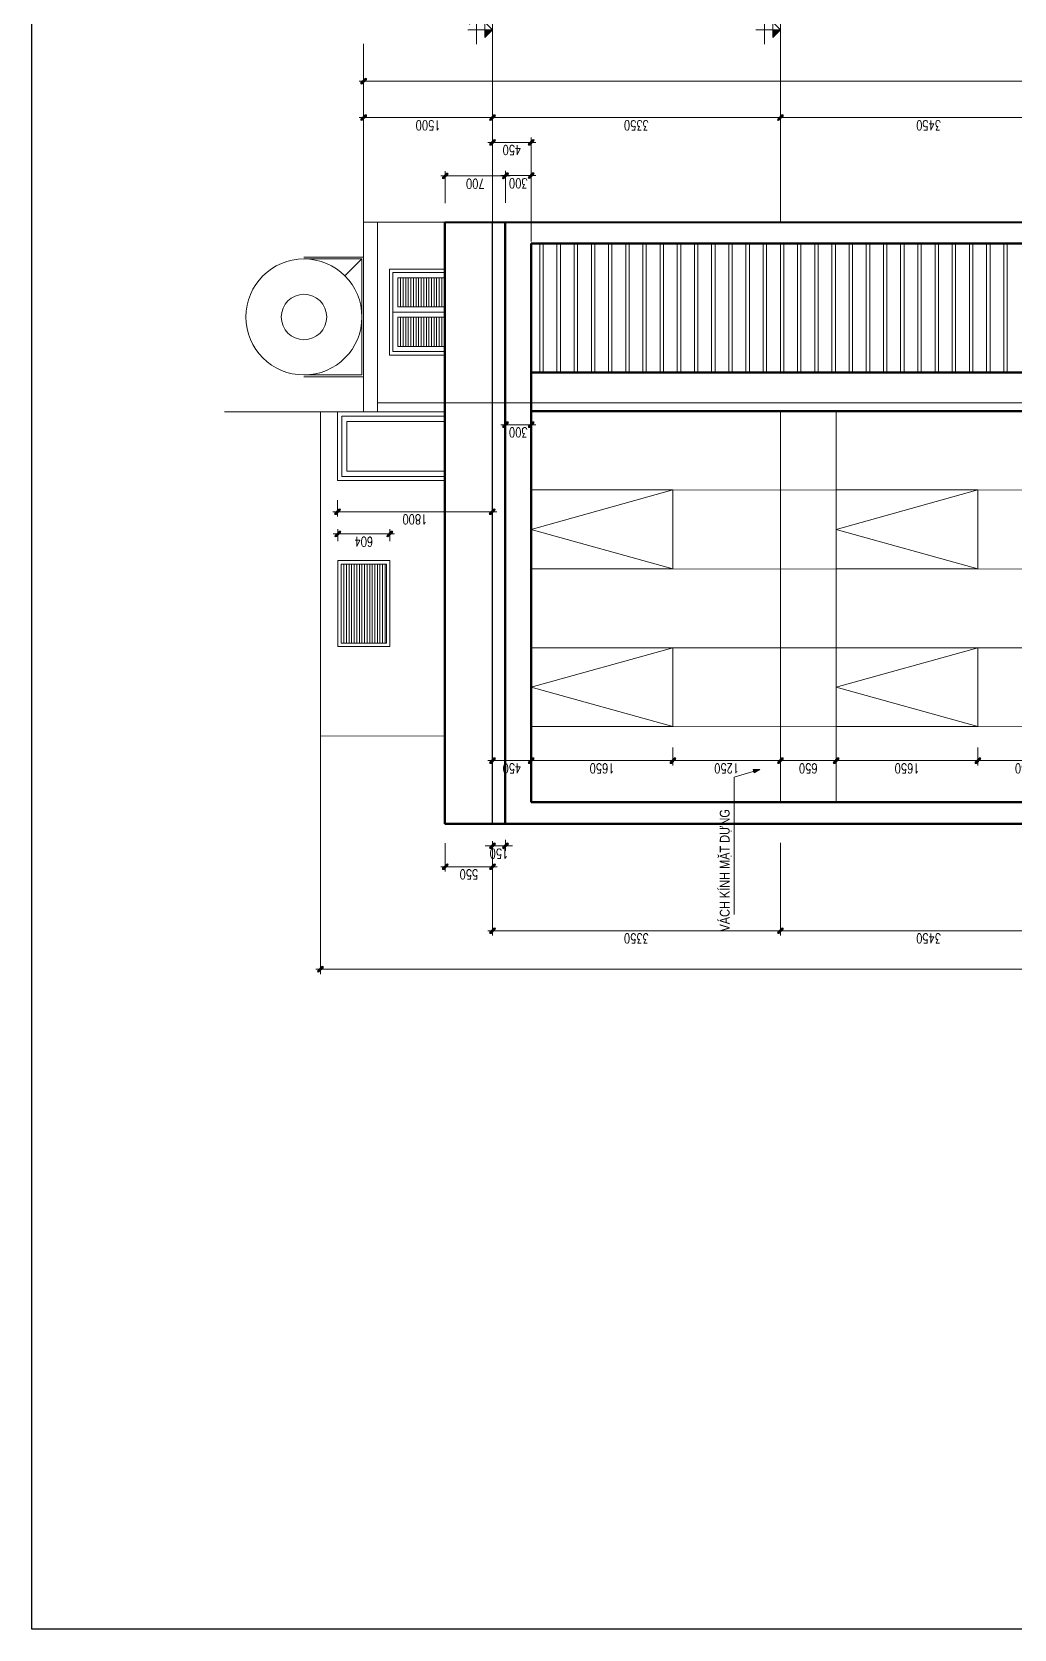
# Model space of a CAD drawing. Extents: x -165145 to 691808, y -202842 to 311040.
# Drawn here: x 87603 to 99033, y 28930 to 47516 of the extents above; entities that cross this region are included whole.
import ezdxf

# ---------------------------------------------------------------- set-up
doc = ezdxf.new("R2010")
doc.units = 0
doc.header["$LTSCALE"] = 10
doc.header["$MEASUREMENT"] = 0
doc.linetypes.add('ACAD_ISO04W100', pattern=[30, 24, -3, 0, -3])
doc.linetypes.add('HIDDEN', pattern=[2.3807, 1.587, -0.7937])
doc.layers.get('0').update_dxf_attribs({"linetype": 'CONTINUOUS'})
doc.layers.get('Defpoints').update_dxf_attribs({"color": 5, "linetype": 'CONTINUOUS'})
for name, color, linetype, lineweight in [('ARROWS', 1, 'CONTINUOUS', 0), ('DIM', 8, 'CONTINUOUS', 13), ('GE_KC_NETKHUAT', 9, 'HIDDEN', 20), ('netchia', 2, 'CONTINUOUS', 20), ('NOITHAT', 35, 'CONTINUOUS', 9), ('TEXT', 4, 'CONTINUOUS', 20), ('THAY', 147, 'CONTINUOUS', 25), ('TIM TRUC', 8, 'ACAD_ISO04W100', 5), ('wall', 7, 'CONTINUOUS', 50)]:
    doc.layers.add(name, color=color, linetype=linetype, lineweight=lineweight)
doc.styles.add('ROMANS', font='romans', dxfattribs={"width": 0.75, "bigfont": 'vns'})
doc.styles.add('VNCC-Arial', font='arial.ttf', dxfattribs={"width": 0.8})
doc.dimstyles.new('fit0.75', dxfattribs={"dimscale": 0.5625, "dimtxt": 200, "dimasz": 75, "dimexe": 100, "dimexo": 400, "dimgap": 0.03, "dimtad": 0, "dimdec": 0, "dimdsep": 46, "dimtxsty": 'ROMANS', "dimblk": 'alex', "dimcen": 150, "dimclrd": 8, "dimclre": 8, "dimclrt": 7, "dimaunit": 1, "dimadec": 0, "dimazin": 0, "dimtfac": 0.072, "dimtdec": 0, "dimtix": 1, "dimtmove": 2, "dimatfit": 3, "dimldrblk": 'a-01', "dimfxl": 100, "dimtvp": 0.8, "dimtolj": 1, "dimarcsym": 0})

# ---------------------------------------------------------------- blocks, each defined once
blk = doc.blocks.new('alex')
at = {"layer": 'ARROWS'}
h = blk.add_hatch(color=1, dxfattribs=at)
edge = h.paths.add_edge_path()
edge.add_line((0.4, 0.74), (-0.74, -0.4))
edge.add_ellipse((-0.57, -0.57), major_axis=(0.17, 0.17), ratio=1, start_angle=90, end_angle=270)
edge.add_line((-0.4, -0.74), (0.74, 0.4))
edge.add_ellipse((0.57, 0.57), major_axis=(0.17, 0.17), ratio=1, start_angle=270, end_angle=450)
blk.add_lwpolyline([(0.4, 0.74), (-0.74, -0.4, 1), (-0.4, -0.74), (0.74, 0.4, 1)], format="xyb", close=True, dxfattribs=at)
at = {"layer": 'netchia', "color": 2}
for p, q in [((1.27, 0), (-1.27, 0)), ((0, -1.27), (0, 1.27))]:
    blk.add_line(p, q, dxfattribs=at)
blk = doc.blocks.new('*D2898')
at = {"layer": 'Defpoints', "color": 0, "ltscale": 0.05, "transparency": 16777216}
for p in [(88634, 57352), (88256, 55702), (88634, 55702)]:
    blk.add_point(p, dxfattribs=at)
at = {"layer": 'DIM', "color": 8, "lineweight": -2, "ltscale": 0.05, "transparency": 16777216}
for p, q in [((88409, 57352), (88200, 57352)), ((88256, 57310), (88256, 55744)), ((88409, 55702), (88200, 55702))]:
    blk.add_line(p, q, dxfattribs=at)
at = {"layer": 'DIM', "color": 8, "lineweight": -2, "ltscale": 0.05, "transparency": 16777216, "xscale": 42.1875, "yscale": 42.1875, "zscale": 42.1875}
for p, rotation in [((88256, 57352), 90), ((88256, 55702), 270)]:
    blk.add_blockref('alex', p, dxfattribs=dict(at, rotation=rotation))
at = {"layer": 'DIM', "color": 7, "ltscale": 0.05, "transparency": 16777216, "insert": (88166, 56527), "char_height": 112.5, "attachment_point": 5, "rotation": 90, "style": 'ROMANS'}
blk.add_mtext('\\A1;1650', dxfattribs=at)
blk = doc.blocks.new('a-01')
at = {"layer": 'ARROWS'}
blk.add_hatch(color=256, dxfattribs=at).paths.add_polyline_path([(-1.8, 0.49), (-1.8, -0.49), (0, 0)])
at = {"layer": 'netchia'}
blk.add_lwpolyline([(-1.8, 0.49), (-1.8, -0.49), (0, 0), (0, 0)], close=True, dxfattribs=at)
blk = doc.blocks.new('*D2899')
at = {"layer": 'Defpoints', "color": 0, "ltscale": 0.05, "transparency": 16777216}
for p in [(88634, 55702), (88256, 54552), (88634, 54552)]:
    blk.add_point(p, dxfattribs=at)
at = {"layer": 'DIM', "color": 8, "lineweight": -2, "ltscale": 0.05, "transparency": 16777216}
for p, q in [((88409, 55702), (88200, 55702)), ((88256, 55660), (88256, 54594)), ((88409, 54552), (88200, 54552))]:
    blk.add_line(p, q, dxfattribs=at)
at = {"layer": 'DIM', "color": 8, "lineweight": -2, "ltscale": 0.05, "transparency": 16777216, "xscale": 42.1875, "yscale": 42.1875, "zscale": 42.1875}
for p, rotation in [((88256, 55702), 90), ((88256, 54552), 270)]:
    blk.add_blockref('alex', p, dxfattribs=dict(at, rotation=rotation))
at = {"layer": 'DIM', "color": 7, "ltscale": 0.05, "transparency": 16777216, "insert": (88166, 55127), "char_height": 112.5, "attachment_point": 5, "rotation": 90, "style": 'ROMANS'}
blk.add_mtext('\\A1;1150', dxfattribs=at)
blk = doc.blocks.new('*D2900')
at = {"layer": 'Defpoints', "color": 0, "ltscale": 0.05, "transparency": 16777216}
for p in [(88634, 58002), (88256, 57352), (88634, 57352)]:
    blk.add_point(p, dxfattribs=at)
at = {"layer": 'DIM', "color": 8, "lineweight": -2, "ltscale": 0.05, "transparency": 16777216}
for p, q in [((88409, 58002), (88200, 58002)), ((88256, 57960), (88256, 57394)), ((88409, 57352), (88200, 57352))]:
    blk.add_line(p, q, dxfattribs=at)
at = {"layer": 'DIM', "color": 8, "lineweight": -2, "ltscale": 0.05, "transparency": 16777216, "xscale": 42.1875, "yscale": 42.1875, "zscale": 42.1875}
for p, rotation in [((88256, 58002), 90), ((88256, 57352), 270)]:
    blk.add_blockref('alex', p, dxfattribs=dict(at, rotation=rotation))
at = {"layer": 'DIM', "color": 7, "ltscale": 0.05, "transparency": 16777216, "insert": (88166, 57677), "char_height": 112.5, "attachment_point": 5, "rotation": 90, "style": 'ROMANS'}
blk.add_mtext('\\A1;650', dxfattribs=at)
blk = doc.blocks.new('*D2901')
at = {"layer": 'Defpoints', "color": 0, "ltscale": 0.05, "transparency": 16777216}
for p in [(88634, 61352), (88256, 60902), (88634, 60902)]:
    blk.add_point(p, dxfattribs=at)
at = {"layer": 'DIM', "color": 8, "lineweight": -2, "ltscale": 0.05, "transparency": 16777216}
for p, q in [((88409, 61352), (88200, 61352)), ((88256, 61310), (88256, 60944)), ((88409, 60902), (88200, 60902))]:
    blk.add_line(p, q, dxfattribs=at)
at = {"layer": 'DIM', "color": 8, "lineweight": -2, "ltscale": 0.05, "transparency": 16777216, "xscale": 42.1875, "yscale": 42.1875, "zscale": 42.1875}
for p, rotation in [((88256, 61352), 90), ((88256, 60902), 270)]:
    blk.add_blockref('alex', p, dxfattribs=dict(at, rotation=rotation))
at = {"layer": 'DIM', "color": 7, "ltscale": 0.05, "transparency": 16777216, "insert": (88166, 61127), "char_height": 112.5, "attachment_point": 5, "rotation": 90, "style": 'ROMANS'}
blk.add_mtext('\\A1;450', dxfattribs=at)
blk = doc.blocks.new('*D2902')
at = {"layer": 'Defpoints', "color": 0, "ltscale": 0.05, "transparency": 16777216}
for p in [(88634, 60902), (88256, 59252), (88634, 59252)]:
    blk.add_point(p, dxfattribs=at)
at = {"layer": 'DIM', "color": 8, "lineweight": -2, "ltscale": 0.05, "transparency": 16777216}
for p, q in [((88409, 60902), (88200, 60902)), ((88256, 60860), (88256, 59294)), ((88409, 59252), (88200, 59252))]:
    blk.add_line(p, q, dxfattribs=at)
at = {"layer": 'DIM', "color": 8, "lineweight": -2, "ltscale": 0.05, "transparency": 16777216, "xscale": 42.1875, "yscale": 42.1875, "zscale": 42.1875}
for p, rotation in [((88256, 60902), 90), ((88256, 59252), 270)]:
    blk.add_blockref('alex', p, dxfattribs=dict(at, rotation=rotation))
at = {"layer": 'DIM', "color": 7, "ltscale": 0.05, "transparency": 16777216, "insert": (88166, 60077), "char_height": 112.5, "attachment_point": 5, "rotation": 90, "style": 'ROMANS'}
blk.add_mtext('\\A1;1650', dxfattribs=at)
blk = doc.blocks.new('*D2903')
at = {"layer": 'Defpoints', "color": 0, "ltscale": 0.05, "transparency": 16777216}
for p in [(88634, 59252), (88256, 58002), (88634, 58002)]:
    blk.add_point(p, dxfattribs=at)
at = {"layer": 'DIM', "color": 8, "lineweight": -2, "ltscale": 0.05, "transparency": 16777216}
for p, q in [((88409, 59252), (88200, 59252)), ((88256, 59210), (88256, 58044)), ((88409, 58002), (88200, 58002))]:
    blk.add_line(p, q, dxfattribs=at)
at = {"layer": 'DIM', "color": 8, "lineweight": -2, "ltscale": 0.05, "transparency": 16777216, "xscale": 42.1875, "yscale": 42.1875, "zscale": 42.1875}
for p, rotation in [((88256, 59252), 90), ((88256, 58002), 270)]:
    blk.add_blockref('alex', p, dxfattribs=dict(at, rotation=rotation))
at = {"layer": 'DIM', "color": 7, "ltscale": 0.05, "transparency": 16777216, "insert": (88166, 58627), "char_height": 112.5, "attachment_point": 5, "rotation": 90, "style": 'ROMANS'}
blk.add_mtext('\\A1;1250', dxfattribs=at)
blk = doc.blocks.new('*D2909')
at = {"layer": 'Defpoints', "color": 0, "ltscale": 0.05, "transparency": 16777216}
for p in [(86277, 58002), (87524, 58002), (87524, 54552)]:
    blk.add_point(p, dxfattribs=at)
at = {"layer": 'DIM', "color": 8, "lineweight": -2, "ltscale": 0.05, "transparency": 16777216}
for p, q in [((87299, 58002), (86221, 58002)), ((86277, 54594), (86277, 57960)), ((87299, 54552), (86221, 54552))]:
    blk.add_line(p, q, dxfattribs=at)
at = {"layer": 'DIM', "color": 8, "lineweight": -2, "ltscale": 0.05, "transparency": 16777216, "xscale": 42.1875, "yscale": 42.1875, "zscale": 42.1875}
for p, rotation in [((86277, 58002), 90), ((86277, 54552), 270)]:
    blk.add_blockref('alex', p, dxfattribs=dict(at, rotation=rotation))
at = {"layer": 'DIM', "color": 7, "ltscale": 0.05, "transparency": 16777216, "insert": (86187, 56277), "char_height": 112.5, "attachment_point": 5, "rotation": 90, "style": 'ROMANS'}
blk.add_mtext('\\A1;3450', dxfattribs=at)
blk = doc.blocks.new('*D2910')
at = {"layer": 'Defpoints', "color": 0, "ltscale": 0.05, "transparency": 16777216}
for p in [(86277, 61352), (87524, 61352), (87524, 58002)]:
    blk.add_point(p, dxfattribs=at)
at = {"layer": 'DIM', "color": 8, "lineweight": -2, "ltscale": 0.05, "transparency": 16777216}
for p, q in [((87299, 61352), (86221, 61352)), ((86277, 58044), (86277, 61310)), ((87299, 58002), (86221, 58002))]:
    blk.add_line(p, q, dxfattribs=at)
at = {"layer": 'DIM', "color": 8, "lineweight": -2, "ltscale": 0.05, "transparency": 16777216, "xscale": 42.1875, "yscale": 42.1875, "zscale": 42.1875}
for p, rotation in [((86277, 61352), 90), ((86277, 58002), 270)]:
    blk.add_blockref('alex', p, dxfattribs=dict(at, rotation=rotation))
at = {"layer": 'DIM', "color": 7, "ltscale": 0.05, "transparency": 16777216, "insert": (86187, 59677), "char_height": 112.5, "attachment_point": 5, "rotation": 90, "style": 'ROMANS'}
blk.add_mtext('\\A1;3350', dxfattribs=at)
blk = doc.blocks.new('*D2911')
at = {"layer": 'Defpoints', "color": 0, "ltscale": 0.05, "transparency": 16777216}
for p in [(89410, 63356), (85829, 38802), (87240, 38802)]:
    blk.add_point(p, dxfattribs=at)
at = {"layer": 'DIM', "color": 8, "lineweight": -2, "ltscale": 0.05, "transparency": 16777216}
for p, q in [((89185, 63356), (85773, 63356)), ((85829, 63314), (85829, 38844)), ((87015, 38802), (85773, 38802))]:
    blk.add_line(p, q, dxfattribs=at)
at = {"layer": 'DIM', "color": 8, "lineweight": -2, "ltscale": 0.05, "transparency": 16777216, "xscale": 42.1875, "yscale": 42.1875, "zscale": 42.1875}
for p, rotation in [((85829, 63356), 90), ((85829, 38802), 270)]:
    blk.add_blockref('alex', p, dxfattribs=dict(at, rotation=rotation))
at = {"layer": 'DIM', "color": 7, "ltscale": 0.05, "transparency": 16777216, "insert": (85739, 51079), "char_height": 112.5, "attachment_point": 5, "rotation": 90, "style": 'ROMANS'}
blk.add_mtext('\\A1;24554', dxfattribs=at)
blk = doc.blocks.new('*D2915')
at = {"layer": 'Defpoints', "color": 0, "transparency": 16777216}
for p in [(92166, 61202), (92166, 60902), (92166, 60902)]:
    blk.add_point(p, dxfattribs=at)
at = {"layer": 'DIM', "color": 8, "lineweight": -2, "transparency": 16777216}
for p, q in [((92166, 61160), (92166, 60944)), ((92391, 61202), (92222, 61202)), ((92391, 60902), (92222, 60902))]:
    blk.add_line(p, q, dxfattribs=at)
at = {"layer": 'DIM', "color": 8, "lineweight": -2, "transparency": 16777216, "xscale": 42.1875, "yscale": 42.1875, "zscale": 42.1875}
for p, rotation in [((92166, 61202), 90), ((92166, 60902), 270)]:
    blk.add_blockref('alex', p, dxfattribs=dict(at, rotation=rotation))
at = {"layer": 'DIM', "color": 7, "transparency": 16777216, "insert": (92076, 61052), "char_height": 112.5, "attachment_point": 5, "rotation": 90, "style": 'ROMANS'}
blk.add_mtext('\\A1;300', dxfattribs=at)
blk = doc.blocks.new('*D2917')
at = {"layer": 'Defpoints', "color": 0, "transparency": 16777216}
for p in [(87520, 61902), (87022, 61352), (87524, 61352)]:
    blk.add_point(p, dxfattribs=at)
at = {"layer": 'DIM', "color": 8, "lineweight": -2, "transparency": 16777216}
for p, q in [((87295, 61902), (86965, 61902)), ((87022, 61860), (87022, 61394)), ((87299, 61352), (86965, 61352))]:
    blk.add_line(p, q, dxfattribs=at)
at = {"layer": 'DIM', "color": 8, "lineweight": -2, "transparency": 16777216, "xscale": 42.1875, "yscale": 42.1875, "zscale": 42.1875}
for p, rotation in [((87022, 61902), 90), ((87022, 61352), 270)]:
    blk.add_blockref('alex', p, dxfattribs=dict(at, rotation=rotation))
at = {"layer": 'DIM', "color": 7, "transparency": 16777216, "insert": (86932, 61627), "char_height": 112.5, "attachment_point": 5, "rotation": 90, "style": 'ROMANS'}
blk.add_mtext('\\A1;550', dxfattribs=at)
blk = doc.blocks.new('*D2918')
at = {"layer": 'Defpoints', "color": 0, "transparency": 16777216}
for p in [(87524, 61352), (87265, 61202), (87561, 61202)]:
    blk.add_point(p, dxfattribs=at)
at = {"layer": 'DIM', "color": 8, "lineweight": -2, "transparency": 16777216}
for p, q in [((87299, 61352), (87208, 61352)), ((87265, 61394), (87265, 61436)), ((87265, 61352), (87265, 61202)), ((87336, 61202), (87208, 61202)), ((87265, 61160), (87265, 61118))]:
    blk.add_line(p, q, dxfattribs=at)
at = {"layer": 'DIM', "color": 8, "lineweight": -2, "transparency": 16777216, "xscale": 42.1875, "yscale": 42.1875, "zscale": 42.1875}
for p, rotation in [((87265, 61352), 270), ((87265, 61202), 90)]:
    blk.add_blockref('alex', p, dxfattribs=dict(at, rotation=rotation))
at = {"layer": 'DIM', "color": 7, "transparency": 16777216, "insert": (87175, 61277), "char_height": 112.5, "attachment_point": 5, "rotation": 90, "style": 'ROMANS'}
blk.add_mtext('\\A1;150', dxfattribs=at)
blk = doc.blocks.new('*D2924')
at = {"layer": 'Defpoints', "color": 0, "ltscale": 0.05, "transparency": 16777216}
for p in [(95089, 58002), (95089, 54552), (95739, 54552)]:
    blk.add_point(p, dxfattribs=at)
at = {"layer": 'DIM', "color": 8, "lineweight": -2, "ltscale": 0.05, "transparency": 16777216}
for p, q in [((95314, 58002), (95795, 58002)), ((95739, 57960), (95739, 54594)), ((95314, 54552), (95795, 54552))]:
    blk.add_line(p, q, dxfattribs=at)
at = {"layer": 'DIM', "color": 8, "lineweight": -2, "ltscale": 0.05, "transparency": 16777216, "xscale": 42.1875, "yscale": 42.1875, "zscale": 42.1875}
for p, rotation in [((95739, 58002), 90), ((95739, 54552), 270)]:
    blk.add_blockref('alex', p, dxfattribs=dict(at, rotation=rotation))
at = {"layer": 'DIM', "color": 7, "ltscale": 0.05, "transparency": 16777216, "insert": (95649, 56277), "char_height": 112.5, "attachment_point": 5, "rotation": 90, "style": 'ROMANS'}
blk.add_mtext('\\A1;3450', dxfattribs=at)
blk = doc.blocks.new('*D2925')
at = {"layer": 'Defpoints', "color": 0, "ltscale": 0.05, "transparency": 16777216}
for p in [(95089, 61352), (95089, 58002), (95739, 58002)]:
    blk.add_point(p, dxfattribs=at)
at = {"layer": 'DIM', "color": 8, "lineweight": -2, "ltscale": 0.05, "transparency": 16777216}
for p, q in [((95314, 61352), (95795, 61352)), ((95739, 61310), (95739, 58044)), ((95314, 58002), (95795, 58002))]:
    blk.add_line(p, q, dxfattribs=at)
at = {"layer": 'DIM', "color": 8, "lineweight": -2, "ltscale": 0.05, "transparency": 16777216, "xscale": 42.1875, "yscale": 42.1875, "zscale": 42.1875}
for p, rotation in [((95739, 61352), 90), ((95739, 58002), 270)]:
    blk.add_blockref('alex', p, dxfattribs=dict(at, rotation=rotation))
at = {"layer": 'DIM', "color": 7, "ltscale": 0.05, "transparency": 16777216, "insert": (95649, 59677), "char_height": 112.5, "attachment_point": 5, "rotation": 90, "style": 'ROMANS'}
blk.add_mtext('\\A1;3350', dxfattribs=at)
blk = doc.blocks.new('*D2926')
at = {"layer": 'Defpoints', "color": 0, "ltscale": 0.05, "transparency": 16777216}
for p in [(94524, 61352), (94074, 60902), (95451, 60902)]:
    blk.add_point(p, dxfattribs=at)
at = {"layer": 'DIM', "color": 8, "lineweight": -2, "ltscale": 0.05, "transparency": 16777216}
for p, q in [((94749, 61352), (95507, 61352)), ((95451, 61310), (95451, 60944)), ((94299, 60902), (95507, 60902))]:
    blk.add_line(p, q, dxfattribs=at)
at = {"layer": 'DIM', "color": 8, "lineweight": -2, "ltscale": 0.05, "transparency": 16777216, "xscale": 42.1875, "yscale": 42.1875, "zscale": 42.1875}
for p, rotation in [((95451, 61352), 90), ((95451, 60902), 270)]:
    blk.add_blockref('alex', p, dxfattribs=dict(at, rotation=rotation))
at = {"layer": 'DIM', "color": 7, "ltscale": 0.05, "transparency": 16777216, "insert": (95361, 61127), "char_height": 112.5, "attachment_point": 5, "rotation": 90, "style": 'ROMANS'}
blk.add_mtext('\\A1;450', dxfattribs=at)
blk = doc.blocks.new('*D2927')
at = {"layer": 'Defpoints', "color": 0, "ltscale": 0.05, "transparency": 16777216}
for p in [(94524, 62852), (94524, 38802), (96164, 38802)]:
    blk.add_point(p, dxfattribs=at)
at = {"layer": 'DIM', "color": 8, "lineweight": -2, "ltscale": 0.05, "transparency": 16777216}
for p, q in [((94749, 62852), (96220, 62852)), ((96164, 62810), (96164, 38844)), ((94749, 38802), (96220, 38802))]:
    blk.add_line(p, q, dxfattribs=at)
at = {"layer": 'DIM', "color": 8, "lineweight": -2, "ltscale": 0.05, "transparency": 16777216, "xscale": 42.1875, "yscale": 42.1875, "zscale": 42.1875}
for p, rotation in [((96164, 62852), 90), ((96164, 38802), 270)]:
    blk.add_blockref('alex', p, dxfattribs=dict(at, rotation=rotation))
at = {"layer": 'DIM', "color": 7, "ltscale": 0.05, "transparency": 16777216, "insert": (96074, 50827), "char_height": 112.5, "attachment_point": 5, "rotation": 90, "style": 'ROMANS'}
blk.add_mtext('\\A1;24050', dxfattribs=at)
blk = doc.blocks.new('cot0.000')
at = {"linetype": 'ByBlock', "ltscale": 0.5}
blk.add_hatch(color=7, dxfattribs=at).paths.add_polyline_path([(0, 65), (-67, 65), (0, 0)])
at = {"color": 7, "linetype": 'ByBlock', "ltscale": 0.5}
for p, q in [((-124, 138), (807, 138)), ((0, 212), (0, 0)), ((-121, 0), (332, 0)), ((0, 0), (-67, 65)), ((-67, 65), (67, 65)), ((0, 0), (67, 65))]:
    blk.add_line(p, q, dxfattribs=at)
at = {"color": 7, "linetype": 'ByBlock', "ltscale": 0.5, "style": 'ROMANS'}
blk.add_attdef('%%P0.000', (33, 199), '', height=141, dxfattribs=at)
blk = doc.blocks.new('*D2872')
at = {"layer": 'Defpoints', "color": 0, "transparency": 16777216}
for p in [(94524, 61202), (94524, 60902), (95064, 60902)]:
    blk.add_point(p, dxfattribs=at)
at = {"layer": 'DIM', "color": 8, "lineweight": -2, "transparency": 16777216}
for p, q in [((94749, 61202), (95120, 61202)), ((95064, 61160), (95064, 60944)), ((94749, 60902), (95120, 60902))]:
    blk.add_line(p, q, dxfattribs=at)
at = {"layer": 'DIM', "color": 8, "lineweight": -2, "transparency": 16777216, "xscale": 42.1875, "yscale": 42.1875, "zscale": 42.1875}
for p, rotation in [((95064, 61202), 90), ((95064, 60902), 270)]:
    blk.add_blockref('alex', p, dxfattribs=dict(at, rotation=rotation))
at = {"layer": 'DIM', "color": 7, "transparency": 16777216, "insert": (94974, 61052), "char_height": 112.5, "attachment_point": 5, "rotation": 90, "style": 'ROMANS'}
blk.add_mtext('\\A1;300', dxfattribs=at)
blk = doc.blocks.new('*D2874')
at = {"layer": 'Defpoints', "color": 0, "transparency": 16777216}
for p in [(94520, 61902), (94524, 61202), (95060, 61202)]:
    blk.add_point(p, dxfattribs=at)
at = {"layer": 'DIM', "color": 8, "lineweight": -2, "transparency": 16777216}
for p, q in [((94745, 61902), (95116, 61902)), ((95060, 61860), (95060, 61244)), ((94749, 61202), (95116, 61202))]:
    blk.add_line(p, q, dxfattribs=at)
at = {"layer": 'DIM', "color": 8, "lineweight": -2, "transparency": 16777216, "xscale": 42.1875, "yscale": 42.1875, "zscale": 42.1875}
for p, rotation in [((95060, 61902), 90), ((95060, 61202), 270)]:
    blk.add_blockref('alex', p, dxfattribs=dict(at, rotation=rotation))
at = {"layer": 'DIM', "color": 7, "transparency": 16777216, "insert": (94970, 61552), "char_height": 112.5, "attachment_point": 5, "rotation": 90, "style": 'ROMANS'}
blk.add_mtext('\\A1;700', dxfattribs=at)
blk = doc.blocks.new('*D2884')
at = {"layer": 'Defpoints', "color": 0, "transparency": 16777216}
for p in [(94672, 62852), (94672, 61352), (95739, 61352)]:
    blk.add_point(p, dxfattribs=at)
at = {"layer": 'DIM', "color": 8, "lineweight": -2, "transparency": 16777216}
for p, q in [((94897, 62852), (95795, 62852)), ((95739, 62810), (95739, 61394)), ((94897, 61352), (95795, 61352))]:
    blk.add_line(p, q, dxfattribs=at)
at = {"layer": 'DIM', "color": 8, "lineweight": -2, "transparency": 16777216, "xscale": 42.1875, "yscale": 42.1875, "zscale": 42.1875}
for p, rotation in [((95739, 62852), 90), ((95739, 61352), 270)]:
    blk.add_blockref('alex', p, dxfattribs=dict(at, rotation=rotation))
at = {"layer": 'DIM', "color": 7, "transparency": 16777216, "insert": (95649, 62102), "char_height": 112.5, "attachment_point": 5, "rotation": 90, "style": 'ROMANS'}
blk.add_mtext('\\A1;1500', dxfattribs=at)
blk = doc.blocks.new('*D2931')
at = {"layer": 'Defpoints', "color": 0, "transparency": 16777216}
for p in [(91514, 63156), (91153, 61356), (91514, 61356)]:
    blk.add_point(p, dxfattribs=at)
at = {"layer": 'DIM', "color": 8, "lineweight": -2, "transparency": 16777216}
for p, q in [((91289, 63156), (91097, 63156)), ((91153, 63114), (91153, 61398)), ((91289, 61356), (91097, 61356))]:
    blk.add_line(p, q, dxfattribs=at)
at = {"layer": 'DIM', "color": 8, "lineweight": -2, "transparency": 16777216, "xscale": 42.1875, "yscale": 42.1875, "zscale": 42.1875}
for p, rotation in [((91153, 63156), 90), ((91153, 61356), 270)]:
    blk.add_blockref('alex', p, dxfattribs=dict(at, rotation=rotation))
at = {"layer": 'DIM', "color": 7, "transparency": 16777216, "insert": (91063, 62256), "char_height": 112.5, "attachment_point": 5, "rotation": 90, "style": 'ROMANS'}
blk.add_mtext('\\A1;1800', dxfattribs=at)
blk = doc.blocks.new('*D2932')
at = {"layer": 'Defpoints', "color": 0, "transparency": 16777216}
for p in [(90584, 63152), (90584, 62548), (90894, 62548)]:
    blk.add_point(p, dxfattribs=at)
at = {"layer": 'DIM', "color": 8, "lineweight": -2, "transparency": 16777216}
for p, q in [((90809, 63152), (90950, 63152)), ((90894, 63110), (90894, 62590)), ((90809, 62548), (90950, 62548))]:
    blk.add_line(p, q, dxfattribs=at)
at = {"layer": 'DIM', "color": 8, "lineweight": -2, "transparency": 16777216, "xscale": 42.1875, "yscale": 42.1875, "zscale": 42.1875}
for p, rotation in [((90894, 63152), 90), ((90894, 62548), 270)]:
    blk.add_blockref('alex', p, dxfattribs=dict(at, rotation=rotation))
at = {"layer": 'DIM', "color": 7, "transparency": 16777216, "insert": (90804, 62850), "char_height": 112.5, "attachment_point": 5, "rotation": 90, "style": 'ROMANS'}
blk.add_mtext('\\A1;604', dxfattribs=at)
blk = doc.blocks.new('A$Cc94b27a0')
at = {"layer": 'DIM', "ltscale": 0.05}
for p, q in [((4790, 24554), (4790, 25669.7)), ((2099.7, 24280), (3019.7, 24280)), ((2099.7, 24250), (3019.7, 24250)), ((2099.7, 24220), (3019.7, 24220)), ((2099.7, 24190), (3019.7, 24190)), ((6570, 24070), (6372.3, 24267.7)), ((2099.7, 24160), (3019.7, 24160)), ((2099.7, 24130), (3019.7, 24130)), ((2099.7, 24100), (3019.7, 24100)), ((2099.7, 24070), (3019.7, 24070)), ((2099.7, 24040), (3019.7, 24040)), ((2099.7, 24010), (3019.7, 24010)), ((2099.7, 24010), (3019.7, 24010)), ((2099.7, 23980), (3019.7, 23980)), ((2099.7, 23950), (3019.7, 23950)), ((2099.7, 23920), (3019.7, 23920)), ((2099.7, 23890), (3019.7, 23890)), ((2099.7, 23860), (3019.7, 23860)), ((2099.7, 23860), (3019.7, 23860)), ((2099.7, 23830), (3019.7, 23830)), ((2099.7, 23800), (3019.7, 23800)), ((6411.7, 23710.5), (5491.7, 23710.5)), ((5491.7, 23710.5), (5491.7, 23103.9)), ((5551.7, 23650.5), (5891.7, 23650.5)), ((5551.7, 23620.5), (5891.7, 23620.5)), ((6011.7, 23650.5), (6351.7, 23650.5)), ((6011.7, 23620.5), (6351.7, 23620.5)), ((6411.7, 23103.9), (6411.7, 23710.5)), ((5551.7, 23590.5), (5891.7, 23590.5)), ((5551.7, 23560.5), (5891.7, 23560.5)), ((5551.7, 23530.5), (5891.7, 23530.5)), ((5551.7, 23500.5), (5891.7, 23500.5)), ((5551.7, 23470.5), (5891.7, 23470.5)), ((5551.7, 23440.5), (5891.7, 23440.5)), ((6011.7, 23590.5), (6351.7, 23590.5)), ((6011.7, 23560.5), (6351.7, 23560.5)), ((6011.7, 23530.5), (6351.7, 23530.5)), ((6011.7, 23500.5), (6351.7, 23500.5)), ((6011.7, 23470.5), (6351.7, 23470.5)), ((6011.7, 23440.5), (6351.7, 23440.5)), ((5551.7, 23410.5), (5891.7, 23410.5)), ((5551.7, 23410.5), (5891.7, 23410.5)), ((5551.7, 23380.5), (5891.7, 23380.5)), ((5551.7, 23350.5), (5891.7, 23350.5)), ((5551.7, 23320.5), (5891.7, 23320.5)), ((5551.7, 23290.5), (5891.7, 23290.5)), ((5551.7, 23290.5), (5891.7, 23290.5)), ((5551.7, 23260.5), (5891.7, 23260.5)), ((6011.7, 23410.5), (6351.7, 23410.5)), ((6011.7, 23410.5), (6351.7, 23410.5)), ((6011.7, 23380.5), (6351.7, 23380.5)), ((6011.7, 23350.5), (6351.7, 23350.5)), ((6011.7, 23320.5), (6351.7, 23320.5)), ((6011.7, 23290.5), (6351.7, 23290.5)), ((6011.7, 23290.5), (6351.7, 23290.5)), ((6011.7, 23260.5), (6351.7, 23260.5)), ((5551.7, 23230.5), (5891.7, 23230.5)), ((5551.7, 23200.5), (5891.7, 23200.5)), ((5551.7, 23170.5), (5891.7, 23170.5)), ((5551.7, 23170.5), (5891.7, 23170.5)), ((5551.7, 23140.5), (5891.7, 23140.5)), ((5551.7, 23110.5), (5891.7, 23110.5)), ((6011.7, 23230.5), (6351.7, 23230.5)), ((6011.7, 23200.5), (6351.7, 23200.5)), ((6011.7, 23170.5), (6351.7, 23170.5)), ((6011.7, 23170.5), (6351.7, 23170.5)), ((6011.7, 23140.5), (6351.7, 23140.5)), ((6011.7, 23110.5), (6351.7, 23110.5)), ((5250.1, 22000), (6750.1, 22000)), ((5250.1, 21960), (6750.1, 21960)), ((7000, 22000), (7000, 5900)), ((7000, 22000), (7000, 5900)), ((5250.1, 21800), (6750.1, 21800)), ((5250.1, 21760), (6750.1, 21760)), ((5249.6, 21600), (6749.6, 21600)), ((5249.6, 21560), (6749.6, 21560)), ((5249.6, 21400), (6749.6, 21400)), ((5249.6, 21360), (6749.6, 21360)), ((5249.6, 21200), (6749.6, 21200)), ((5249.6, 21160), (6749.6, 21160)), ((5249.6, 21000), (6749.6, 21000)), ((5249.6, 20960), (6749.6, 20960)), ((5249.6, 20800), (6749.6, 20800)), ((5249.6, 20760), (6749.6, 20760)), ((5250, 20600), (6750, 20600)), ((5250, 20560), (6750, 20560)), ((5250, 20400), (6750, 20400)), ((5250, 20360), (6750, 20360)), ((5250, 20200), (6750, 20200)), ((5250, 20160), (6750, 20160)), ((5250, 20000), (6750, 20000)), ((5250, 19960), (6750, 19960)), ((5250, 19800), (6750, 19800)), ((5250, 19760), (6750, 19760)), ((5250, 19600), (6750, 19600)), ((5250, 19560), (6750, 19560)), ((5250, 19400), (6750, 19400)), ((5250, 19360), (6750, 19360)), ((5250, 19200), (6750, 19200)), ((5250, 19160), (6750, 19160)), ((5250, 19000), (6750, 19000)), ((5250, 18960), (6750, 18960)), ((5250, 18800), (6750, 18800)), ((5250, 18760), (6750, 18760)), ((5250, 18600), (6750, 18600)), ((5250, 18560), (6750, 18560)), ((5250, 18400), (6750, 18400)), ((5250, 18360), (6750, 18360)), ((5250, 18200), (6750, 18200)), ((5250, 18160), (6750, 18160)), ((5250, 18000), (6750, 18000)), ((5250, 17960), (6750, 17960)), ((5250, 17800), (6750, 17800)), ((5250, 17760), (6750, 17760)), ((5250, 17600), (6750, 17600)), ((5250, 17560), (6750, 17560)), ((5250, 17400), (6750, 17400)), ((5250, 17360), (6750, 17360)), ((5250, 17200), (6750, 17200)), ((5250, 17160), (6750, 17160)), ((5250, 17000), (6750, 17000)), ((5250, 16960), (6750, 16960)), ((5250, 16800), (6750, 16800)), ((5250, 16760), (6750, 16760)), ((5250, 16600), (6750, 16600)), ((5250, 16560), (6750, 16560))]:
    blk.add_line(p, q, dxfattribs=at)
at = {"layer": 'DIM'}
for p, q in [((5551.7, 23650.5), (5891.7, 23650.5)), ((5551.7, 23103.9), (5551.7, 23650.5)), ((5891.7, 23650.5), (5891.7, 23103.9)), ((5951.7, 23710.5), (5951.7, 23103.9)), ((6011.7, 23650.5), (6351.7, 23650.5)), ((6011.7, 23103.9), (6011.7, 23650.5)), ((6351.7, 23650.5), (6351.7, 23103.9))]:
    blk.add_line(p, q, dxfattribs=at)
at = {"layer": 'DIM', "ltscale": 0.05}
for points in [[(5200, 24745), (5200, 24050), (6590, 24050), (6590, 24745)], [(5220, 24745), (5220, 24070), (6570, 24070), (6570, 24745)], [(1015.8, 23103.9), (1020, 24554), (4790, 24554), (4790, 24050), (7000, 24050)], [(3990, 23103.9), (3990, 24354), (4790, 24354), (4790, 23103.9)], [(4040, 23103.9), (4040, 24304), (4740, 24304), (4740, 23103.9)], [(4100, 23103.9), (4100, 24244), (4680, 24244), (4680, 23103.9)]]:
    blk.add_lwpolyline(points, dxfattribs=at)
for points in [[(2059.7, 23746), (3059.7, 23746), (3059.7, 24350), (2059.7, 24350)], [(2099.7, 23786), (3019.7, 23786), (3019.7, 24310), (2099.7, 24310)], [(4790, 24050), (7000, 24050), (7000, 23888), (4790, 23888)], [(5451.7, 23103.9), (6451.7, 23103.9), (6451.7, 23750.5), (5451.7, 23750.5)]]:
    blk.add_lwpolyline(points, close=True, dxfattribs=at)
at = {"layer": 'DIM'}
blk.add_lwpolyline([(5951.7, 23710.5), (6411.7, 23710.5), (6411.7, 23103.9), (5951.7, 23103.9)], close=True, dxfattribs=at)
at = {"layer": 'DIM', "ltscale": 0.05}
for radius in [675, 264.5]:
    blk.add_circle((5895, 24745), radius, dxfattribs=at)
at = {"layer": 'NOITHAT', "ltscale": 0.05}
for p, q in [((4798, 19200), (250, 19200)), ((4798, 18550), (250, 18550))]:
    blk.add_line(p, q, dxfattribs=at)
for points in [[(1125.7, 5700.5), (1127.8, 22100.5)], [(1127.8, 20450), (1586.9, 22100), (2046, 20450)], [(2043.7, 5700.4), (2045.8, 22100.4)], [(2961.7, 5700.2), (2963.8, 22100.2)], [(2963.8, 20449.8), (3422.9, 22099.8), (3882, 20449.8)], [(3879.7, 5700.1), (3881.8, 22100.1)], [(1127.3, 16900), (1586.4, 18550), (2045.6, 16900)], [(2963.3, 16899.8), (3422.4, 18549.8), (3881.6, 16899.8)]]:
    blk.add_lwpolyline(points, dxfattribs=at)
for points in [[(2046, 22100), (1127.8, 22100), (1127.8, 20450), (2046, 20450)], [(3882, 22099.8), (2963.8, 22099.8), (2963.8, 20449.8), (3882, 20449.8)], [(2045.6, 18550), (1127.3, 18550), (1127.3, 16900), (2045.6, 16900)], [(3881.6, 18549.8), (2963.3, 18549.8), (2963.3, 16899.8), (3881.6, 16899.8)]]:
    blk.add_lwpolyline(points, close=True, dxfattribs=at)
at = {"layer": 'THAY', "ltscale": 0.05}
blk.add_lwpolyline([(7000, 22400), (7000, 22400), (7000, 22550)], dxfattribs=at)
at = {"layer": 'TIM TRUC', "ltscale": 0.05}
for p, q in [((9072.7, 24050), (4790, 24050)), ((7000, 24050), (7000, -1476.2)), ((7000, 24050), (7000, -1476.2)), ((4895.7, 23888), (4900, -1476.2)), ((9072.7, 22550), (-10, 22550)), ((6999.9, 22554), (-0.1, 22554)), ((9072.7, 19200), (7000, 19200)), ((9072.7, 19200), (7000, 19200))]:
    blk.add_line(p, q, dxfattribs=at)
at = {"layer": 'wall', "ltscale": 0.05}
for p, q in [((6995.7, 23103.9), (-4.5, 23103.9)), ((-4.2, 23103.9), (0, -100)), ((6999.8, 22404), (-0.3, 22404)), ((250, 22100), (250, 5500)), ((6749.8, 22100), (250, 22100)), ((5247.6, 5500), (5249.8, 22100)), ((6749.8, 22100), (6747.6, 5500))]:
    blk.add_line(p, q, dxfattribs=at)
for points in [[(6995.7, 23103.9), (6996.9, 0)], [(4797.7, 5700), (4799.8, 22100)]]:
    blk.add_lwpolyline(points, dxfattribs=at)
at = {"layer": 'DIM', "ltscale": 0.05}
ref = blk.add_blockref('cot0.000', (9236.7, 22550), dxfattribs=dict(at, xscale=1.349999999860302, yscale=1.349999999860302, zscale=1.349999999860302))
ref.add_attrib('%%P0.000', '22.500', (9281.3, 22818), dxfattribs={"color": 7, "linetype": 'ByBlock', "ltscale": 0.5, "height": 189.84, "style": 'ROMANS'})
ref = blk.add_blockref('cot0.000', (9236.7, 19200), dxfattribs=dict(at, xscale=1.349999999860302, yscale=1.349999999860302, zscale=1.349999999860302))
ref.add_attrib('%%P0.000', '19.150', (9281.3, 19468), dxfattribs={"color": 7, "linetype": 'ByBlock', "ltscale": 0.5, "height": 189.84, "style": 'ROMANS'})
at = {"layer": 'TEXT', "style": 'VNCC-Arial', "width": 0.8}
blk.add_text('VÁCH KÍNH MẶT DỰNG ', height=113.906, dxfattribs=at).set_placement((-1256.7, 19790.7))
at = {"layer": 'DIM', "ltscale": 0.05}
for base, p1, p2, picture, middle in [((-1695.6, 0), (1885.4, 24554), (-284.3, 0), '*D2911', (-1785.6, 12277)), ((8639.1, 0), (7000, 24050), (7000, 0), '*D2927', (8549.1, 12025)), ((-1247.5, 22550), (0, 19200), (-0.1, 22550), '*D2910', (-1337.5, 20875)), ((731.5, 22100), (1110, 22550), (1110, 22100), '*D2901', (641.5, 22325)), ((7926.5, 22100), (7000, 22550), (6550, 22100), '*D2926', (7836.5, 22325)), ((8214.2, 19200), (7564.2, 22550), (7564.2, 19200), '*D2925', (8124.2, 20875)), ((731.5, 20450), (1110, 22100), (1110, 20450), '*D2902', (641.5, 21275)), ((731.5, 19200), (1110, 20450), (1110, 19200), '*D2903', (641.5, 19825)), ((-1247.5, 19200), (0, 15750), (0, 19200), '*D2909', (-1337.5, 17475)), ((731.5, 18550), (1110, 19200), (1110, 18550), '*D2900', (641.5, 18875)), ((8214.2, 15750), (7564.2, 19200), (7564.2, 15750), '*D2924', (8124.2, 17475)), ((731.5, 16900), (1110, 18550), (1110, 16900), '*D2898', (641.5, 17725)), ((731.5, 15750), (1110, 16900), (1110, 15750), '*D2899', (641.5, 16325))]:
    dim = blk.add_linear_dim(base=base, p1=p1, p2=p2, angle=90, dimstyle='fit0.75', dxfattribs=at)
    dim.commit()
    dim.dimension.update_dxf_attribs({"geometry": picture, "text_midpoint": middle, "insert": (-87524.4, -38802)})
at = {"layer": 'DIM'}
for base, p1, p2, picture, middle in [((3369.2, 23746), (3059.7, 24350), (3059.7, 23746), '*D2932', (3279.2, 24048)), ((3628.7, 22554), (3990, 24354), (3990, 22554), '*D2931', (3538.7, 23454)), ((8214.2, 22550), (7147.2, 24050), (7147.2, 22550), '*D2884', (8124.2, 23300)), ((-502.8, 22550), (-4.2, 23100), (0, 22550), '*D2917', (-592.8, 22825)), ((7535.4, 22400), (6995.8, 23100), (7000, 22400), '*D2874', (7445.4, 22750)), ((-259.9, 22400), (0, 22550), (36.6, 22400), '*D2918', (-349.9, 22475)), ((4641.6, 22100), (4641.6, 22400), (4641.6, 22100), '*D2915', (4551.6, 22250)), ((7539.6, 22100), (7000, 22400), (7000, 22100), '*D2872', (7449.6, 22250))]:
    dim = blk.add_linear_dim(base=base, p1=p1, p2=p2, angle=90, dimstyle='fit0.75', dxfattribs=at)
    dim.commit()
    dim.dimension.update_dxf_attribs({"geometry": picture, "text_midpoint": middle, "insert": (-87524.4, -38802)})
blk.add_leader([(630.6, 19439), (538.1, 19738), (-1058.4, 19738)], dimstyle='fit0.75', override={"dimgap": 0.03, "dimtad": 0}, dxfattribs=at)

msp = doc.modelspace()

# ---------------------------------------------------------------- linework, layer by layer
at = {"layer": 'Defpoints'}
msp.add_lwpolyline([(87602.56069, 57630.46775), (122102.56069, 57630.46775), (122102.56069, 28930.46775), (87602.56069, 28930.46775)], close=True, dxfattribs=at)

# ---------------------------------------------------------------- block references
at = {"layer": 'GE_KC_NETKHUAT', "rotation": 90}
msp.add_blockref('A$Cc94b27a0', (115513.48966, 38304.46413), dxfattribs=at)

doc.saveas('drawing.dxf')
